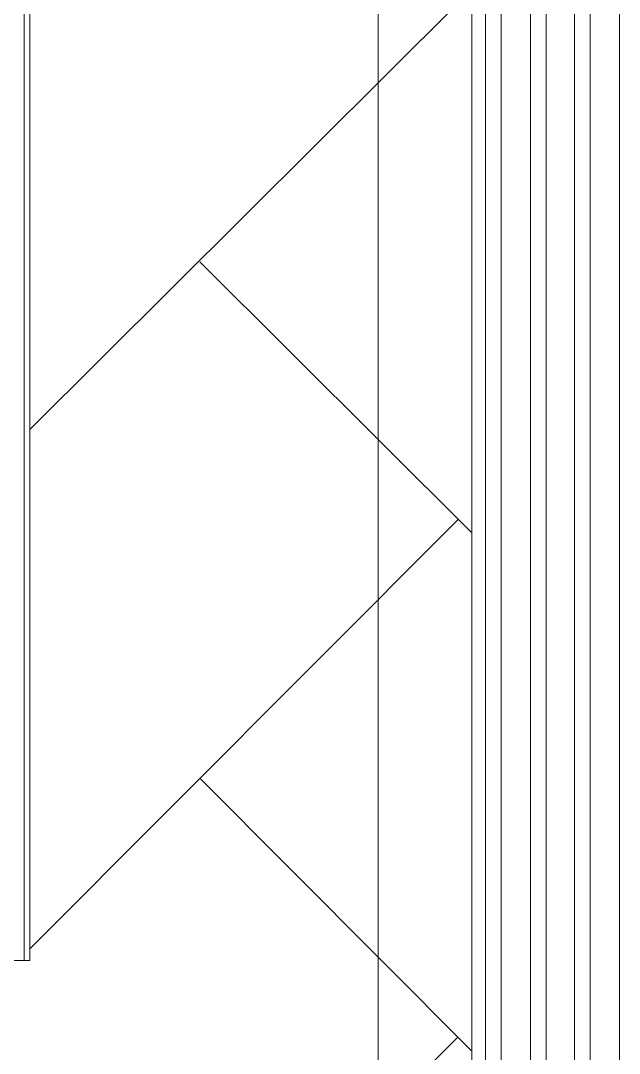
# Model space of a CAD drawing. Header units: millimetres. Extents: x 2928 to 3112, y 1220 to 1280.
# Drawn here: x 2938.215 to 2939.238, y 1259.456 to 1261.219 of the extents above; entities that cross this region are included whole.
import ezdxf

# ---------------------------------------------------------------- set-up
doc = ezdxf.new("R2010")
doc.units = ezdxf.units.MM

msp = doc.modelspace()

# ---------------------------------------------------------------- linework, layer by layer
at = {"color": 7, "linetype": 'Continuous', "lineweight": 5, "true_color": 0x000007}
msp.add_lwpolyline([(2938.98628, 1264.04895), (2938.98628, 1239.30359), (2938.98628, 1239.30359)], dxfattribs=at)
at = {"color": 9, "linetype": 'Continuous', "lineweight": 13, "true_color": 0xbababa}
for points in [[(2939.00962, 1239.30359), (2939.00962, 1264.04895), (2939.00962, 1264.04895)], [(2939.03628, 1239.30359), (2939.03628, 1264.04895), (2939.03628, 1264.04895)], [(2939.08629, 1239.30359), (2939.08629, 1264.04895), (2939.08629, 1264.04895)], [(2939.11295, 1239.30359), (2939.11295, 1264.04895), (2939.11295, 1264.04895)], [(2939.16129, 1239.30359), (2939.16129, 1264.04895), (2939.16129, 1264.04895)], [(2939.18795, 1239.30359), (2939.18795, 1264.04895), (2939.18795, 1264.04895)], [(2939.23795, 1239.30359), (2939.23795, 1264.04895), (2939.23795, 1264.04895)], [(2938.23127, 1260.52056), (2938.96295, 1261.24891), (2938.96295, 1261.24891)], [(2938.98462, 1260.34556), (2938.52128, 1260.80723), (2938.52128, 1260.80723)], [(2938.23127, 1259.63388), (2938.96295, 1260.36723), (2938.96295, 1260.36723)], [(2938.98462, 1259.46055), (2938.52128, 1259.92555), (2938.52128, 1259.92555)], [(2937.63793, 1258.15886), (2938.96295, 1259.48388), (2938.96295, 1259.48388)]]:
    msp.add_lwpolyline(points, dxfattribs=at)
at = {"color": 253, "linetype": 'Continuous', "lineweight": 5, "true_color": 0x9a9a9a}
for points in [[(2938.82628, 1263.94895), (2938.82628, 1239.40693), (2938.82628, 1239.40693)], [(2938.22127, 1261.62891), (2938.22127, 1259.61388), (2938.22127, 1259.61388)]]:
    msp.add_lwpolyline(points, dxfattribs=at)
at = {"color": 7, "linetype": 'Continuous', "lineweight": 20, "true_color": 0x000007}
msp.add_lwpolyline([(2937.7796, 1261.62891), (2937.7796, 1259.61388), (2938.23127, 1259.61388), (2938.23127, 1261.62891)], close=True, dxfattribs=at)

doc.saveas('drawing.dxf')
